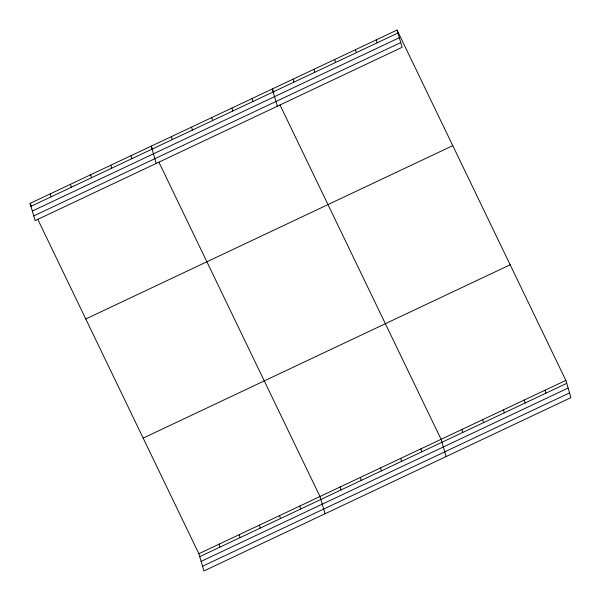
<?xml version="1.0" encoding="UTF-8"?>
<svg xmlns="http://www.w3.org/2000/svg" width="601" height="601" viewBox="0 0 601 601"><rect width="100%" height="100%" fill="white"/><g stroke="black" fill="none" stroke-linecap="round" stroke-linejoin="round"><path stroke-width="0.9" d="M397.066 30.05L402.137 47.284L35.143 220.612L30.073 203.378L397.066 30.05L565.857 380.388L570.927 397.622L203.934 570.95L198.863 553.716L37.743 219.29M30.944 206.331L397.937 33.01M32.334 211.041L399.319 37.72M33.761 215.902L400.747 42.573M85.778 318.988L452.763 145.66M143.166 438.106L510.151 264.778M198.863 553.716L565.857 380.388M199.735 556.676L566.72 383.348M201.125 561.387L568.11 388.058M202.552 566.24L569.538 392.911M273.898 92.329L272.291 88.978L277.361 106.212M279.953 104.897L441.074 439.323L446.152 456.557M152.797 149.529L151.182 146.178L156.252 163.412M158.852 162.097L319.972 496.516L325.043 513.75M30.073 203.378L31.688 206.729M545.054 390.214L545.926 393.167M524.26 400.033L525.131 402.993M503.465 409.859L504.337 412.812M376.271 39.869L377.135 42.829M482.671 419.678L483.542 422.638M355.469 49.695L356.34 52.648M461.876 429.497L462.74 432.457M334.674 59.514L335.546 62.474M313.88 69.34L314.751 72.293M420.895 448.857L421.767 451.809M293.085 79.159L293.957 82.119M400.709 458.39L401.581 461.343M380.523 467.924L381.395 470.876M252.104 98.511L252.976 101.471M360.337 477.449L361.209 480.409M231.918 108.045L232.79 111.005M340.158 486.983L341.022 489.943M211.732 117.578L212.604 120.538M191.546 127.111L192.418 130.071M299.786 506.05L300.658 509.009M171.368 136.645L172.239 139.605M279.6 515.583L280.472 518.543M259.414 525.116L260.286 528.076M130.995 155.712L131.867 158.672M239.236 534.65L240.107 537.61M110.809 165.245L111.681 168.205M219.049 544.183L219.921 547.143M90.631 174.778L91.495 177.731M70.445 184.312L71.316 187.264M50.259 193.845L51.13 196.797"/></g></svg>
